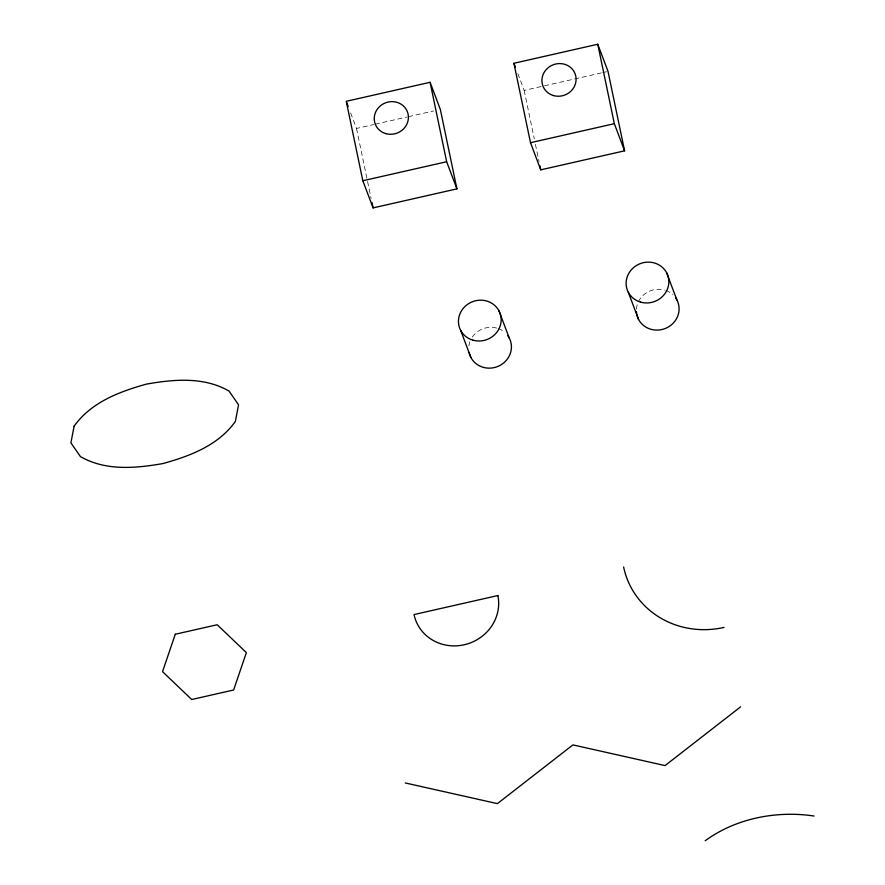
<?xml version="1.0" encoding="UTF-8"?>
<svg xmlns="http://www.w3.org/2000/svg" width="885" height="885" viewBox="0 0 885 885"><rect width="100%" height="100%" fill="white"/><g stroke="black" fill="none" stroke-linecap="round" stroke-linejoin="round"><path stroke-width="0.66" stroke-dasharray="4.42 3.32" d="M350.648 112.948L356.511 128.458L373.813 124.542M375.14 124.232L407.078 116.986M408.405 116.687L433.694 110.946M517.836 73.61L524.174 90.414L601.357 72.902M602.685 72.603L606.679 71.696M524.174 90.414L534.297 138.879M535.414 144.266L539.065 161.767M356.511 128.458L371.114 198.472M468.884 345.858A21.517 20.255 -20.7 0 1 469.846 341.92M472.313 337.052A21.517 20.255 -20.7 0 1 496.961 328.158M498.255 328.578A21.517 20.255 -20.7 0 1 504.173 331.875M636.415 309.142A21.517 20.255 -20.7 0 1 664.624 290.114M665.929 290.534A21.517 20.255 -20.7 0 1 672.865 294.705"/><path stroke-width="1.33" d="M740.601 706.85L665.055 765.591L572.938 744.893L497.392 803.635L405.264 782.948M705.201 840.75C735.911 818.227 776.764 810.406 814.1 816.036M430.088 82.294L346.256 101.321L362.828 180.75L373.083 207.898L456.914 188.87L440.343 109.441L430.088 82.294L446.659 161.734L456.914 188.87M513.919 63.278L597.762 44.25L608.017 71.386L624.589 150.826L540.757 169.843L530.502 142.706L513.919 63.278L515.391 67.149M362.828 180.75L446.659 161.734M530.502 142.706L614.334 123.679L624.589 150.826M666.648 272.812L676.903 299.949M628.306 292.282L638.561 319.419M498.985 310.856L509.24 338.004M460.642 330.326L470.897 357.474M346.743 102.616L348.214 106.488M597.762 44.25L614.334 123.679M539.905 165.805L540.757 169.843M371.966 202.51L373.083 207.898M724.03 627.421A86.066 81.033 -20.7 0 1 623.626 567.008M507.846 335.747A21.517 20.255 -20.7 0 1 498.222 366.279A21.517 20.255 -20.7 0 1 469.105 352.495M675.509 297.692A21.517 20.255 -20.7 0 1 664.58 328.755A21.517 20.255 -20.7 0 1 636.415 311.808M74.108 426.205L70.9 442.854L80.447 456.605C105.603 471.074 135.56 468.375 163.017 463.541C190.164 456.007 218.44 445.31 235.355 421.448L238.563 404.81L229.016 391.059C203.86 376.579 173.902 379.278 146.445 384.112C119.309 391.646 91.022 402.354 74.108 426.205M175.285 634.246L162.541 671.638L191.713 699.515L233.629 690.001L246.373 652.61L217.201 624.744L175.285 634.246M497.868 595.539L414.036 614.566A43.033 40.511 -20.7 0 0 464.238 644.767A43.033 40.511 -20.7 0 0 497.868 595.539M472.922 340.172A21.517 20.255 -20.7 0 0 500.766 315.834A21.517 20.255 -20.7 0 0 465.742 305.779A21.517 20.255 -20.7 0 0 472.922 340.172M640.585 302.117A21.517 20.255 -20.7 0 0 668.44 277.79A21.517 20.255 -20.7 0 0 633.417 267.724A21.517 20.255 -20.7 0 0 640.585 302.117M385.816 133.613A17.213 16.207 -20.7 0 0 408.096 114.154A17.213 16.207 -20.7 0 0 380.074 106.1A17.213 16.207 -20.7 0 0 385.816 133.613M553.49 95.569A17.213 16.207 -20.7 0 0 575.77 76.099A17.213 16.207 -20.7 0 0 547.749 68.056A17.213 16.207 -20.7 0 0 553.49 95.569"/></g></svg>
